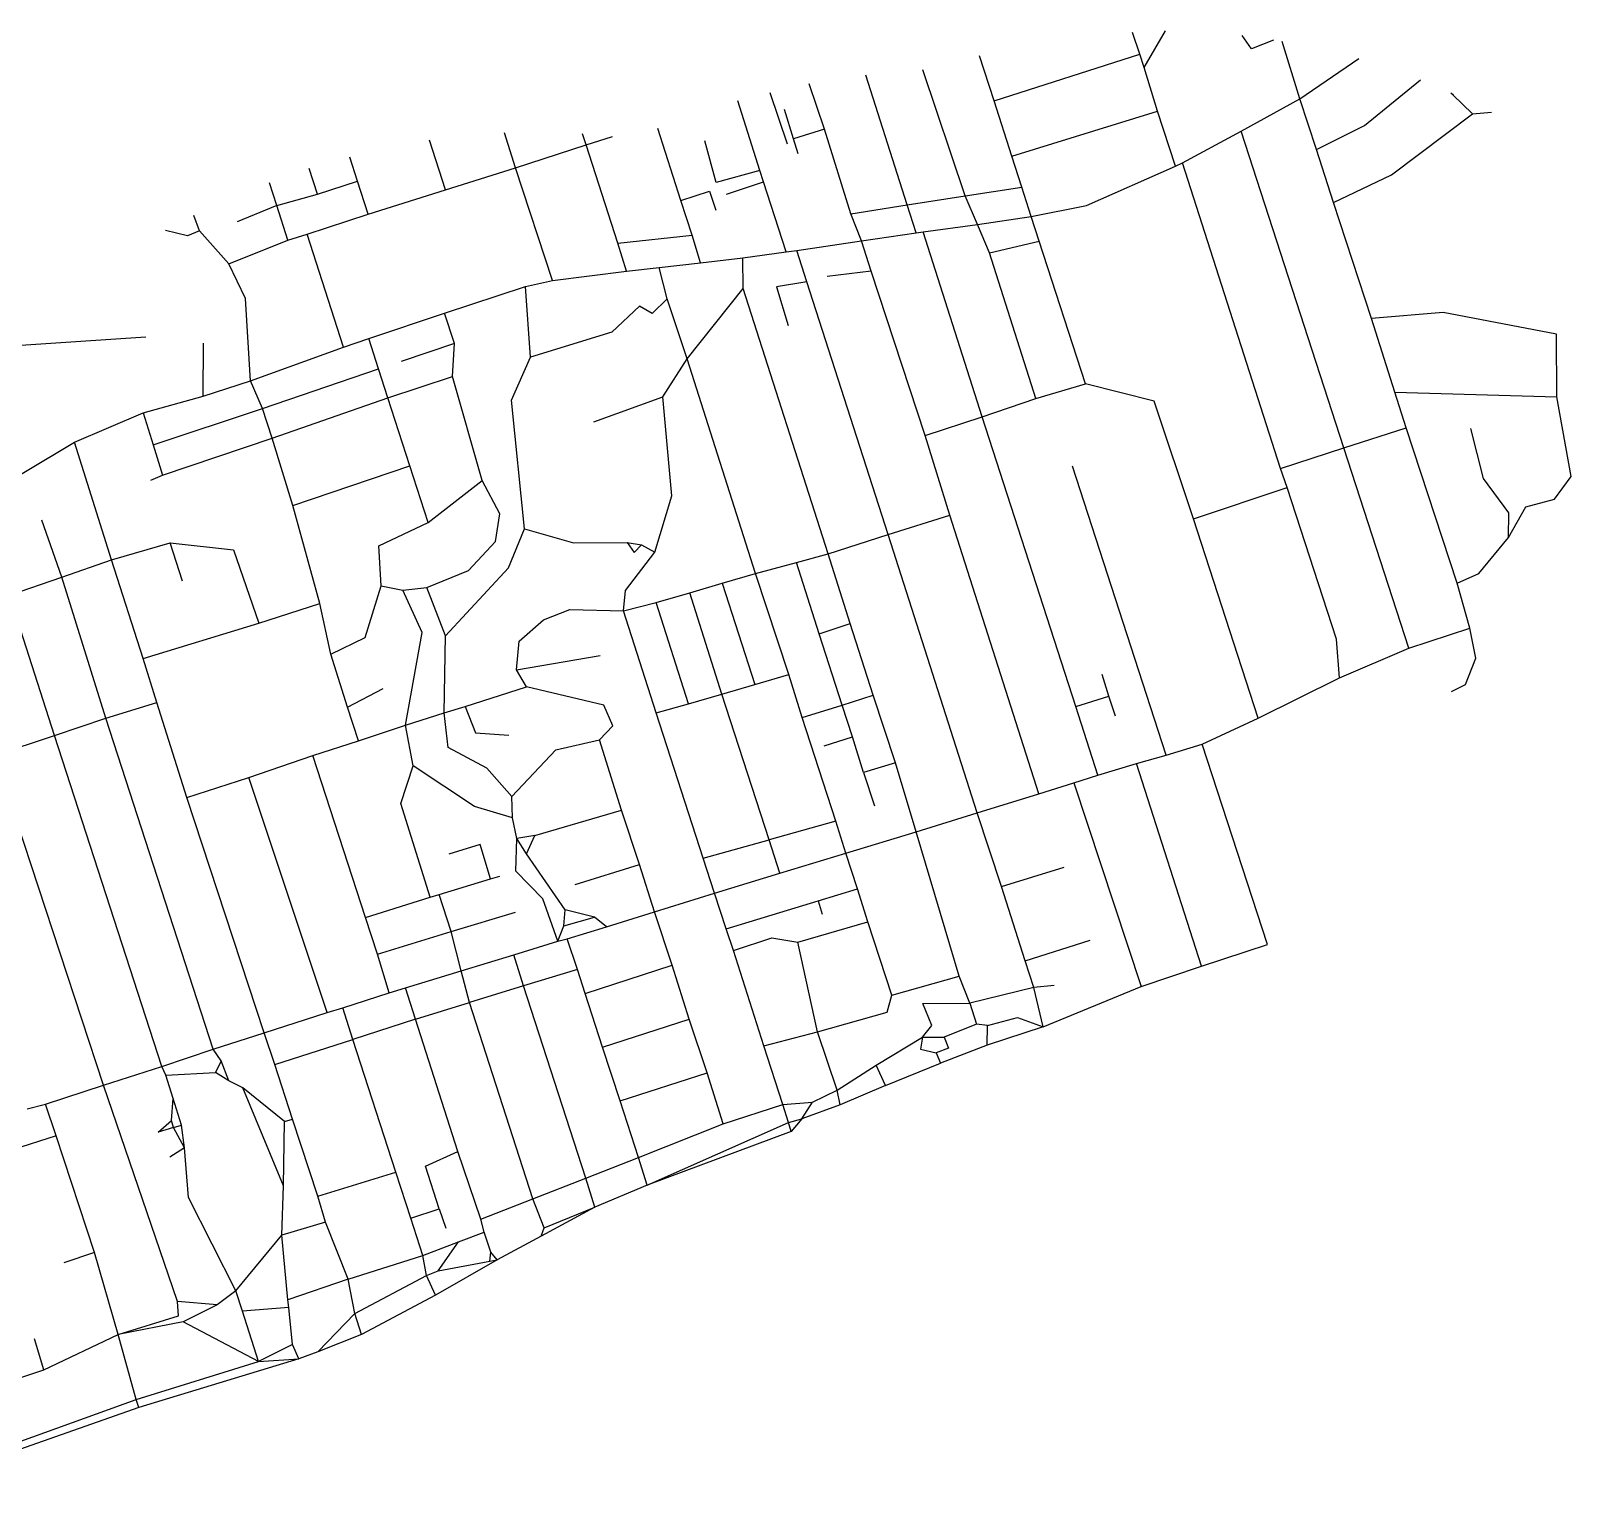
# Model space of a CAD drawing. Header units: metres. Extents: x 634718 to 639085, y 4835271 to 4838119.
# Drawn here: x 636876 to 639085, y 4836037 to 4838119 of the extents above; entities that cross this region are included whole.
import ezdxf

# ---------------------------------------------------------------- set-up
doc = ezdxf.new("R2010")
doc.units = ezdxf.units.M

msp = doc.modelspace()

# ---------------------------------------------------------------- linework, layer by layer
at = {"layer": 'ROADS'}
for points in [[(638465.9, 4838085.3), (638455.7, 4838116.8)], [(638472.3, 4838066.4), (638503, 4838119)], [(638657.6, 4838105.7), (638626, 4838093.1), (638612.7, 4838112.3)], [(638695.4, 4838021.5), (638670, 4838103.9)], [(638257.2, 4838018.5), (638236.1, 4838083.3)], [(638257.2, 4838018.5), (638465.9, 4838085.3)], [(638472.3, 4838066.4), (638465.9, 4838085.3)], [(638695.4, 4838021.5), (638780, 4838079.1), (638780.1, 4838079.2)], [(638132.7, 4837869.3), (638073.4, 4838055.3)], [(638215.5, 4837882.3), (638155, 4838063)], [(638491.3, 4838004), (638472.3, 4838066.4)], [(638719.4, 4837948.9), (638788, 4837983.1), (638868.5, 4838048.8)], [(637935.8, 4838030.6), (637960.5, 4837956.8)], [(638013.9, 4837977.8), (637992.2, 4838043.1)], [(638915, 4838027), (638912, 4838029.8)], [(638915, 4838027), (638916, 4838028)], [(638943, 4837999.8), (638915, 4838027)], [(637921.4, 4837918.6), (637889.9, 4838018.8)], [(637969.7, 4837964.2), (637956.6, 4838006)], [(638282.7, 4837939.5), (638257.2, 4838018.5)], [(638282.7, 4837939.5), (638491.3, 4838004)], [(638517.4, 4837924.8), (638491.3, 4838004)], [(638611.4, 4837975.2), (638695.4, 4838021.5)], [(638719.4, 4837948.9), (638695.4, 4838021.5)], [(638743.9, 4837873), (638827, 4837912.4), (638943, 4837999.8)], [(638943, 4837999.8), (638970.4, 4838002.3)], [(637470.9, 4837891.2), (637448, 4837962.2)], [(637571.1, 4837922.7), (637555.2, 4837972.7)], [(637672.5, 4837955.4), (637667.2, 4837971.5)], [(637672.5, 4837955.4), (637710, 4837967.6)], [(637808.3, 4837875.6), (637775.1, 4837979)], [(637921.4, 4837918.6), (637858.8, 4837901.4), (637842.7, 4837961.4)], [(638013.9, 4837977.8), (637969.7, 4837964.2)], [(637976.2, 4837942.4), (637969.7, 4837964.2)], [(638051.7, 4837856.5), (638013.9, 4837977.8)], [(638527.5, 4837929.7), (638611.4, 4837975.2)], [(638758.8, 4837520.9), (638611.4, 4837975.2)], [(637344.5, 4837903.3), (637333.4, 4837937.9)], [(637571.1, 4837922.7), (637672.5, 4837955.4)], [(637717.7, 4837814.7), (637672.5, 4837955.4)], [(638297, 4837894.8), (638282.7, 4837939.5)], [(638743.9, 4837873), (638719.4, 4837948.9)], [(637287.3, 4837884.8), (637275.4, 4837921.6)], [(637470.9, 4837891.2), (637571.1, 4837922.7)], [(637624.2, 4837760.8), (637571.1, 4837922.7)], [(637926.5, 4837902.4), (637921.4, 4837918.6)], [(638310.3, 4837852.9), (638389.6, 4837868.7), (638517.4, 4837924.8)], [(638517.4, 4837924.8), (638527.5, 4837929.7)], [(638667.7, 4837491.3), (638527.5, 4837929.7)], [(637228.9, 4837868.3), (637218.3, 4837901.2)], [(637287.3, 4837884.8), (637344.5, 4837903.3)], [(637359.9, 4837855.9), (637344.5, 4837903.3)], [(637873.6, 4837884.8), (637926.5, 4837902.4)], [(637959.3, 4837802), (637926.5, 4837902.4)], [(638215.5, 4837882.3), (638297, 4837894.8)], [(638310.3, 4837852.9), (638297, 4837894.8)], [(637228.9, 4837868.3), (637287.3, 4837884.8)], [(637359.9, 4837855.9), (637470.9, 4837891.2)], [(637808.3, 4837875.6), (637849.2, 4837889.2), (637858.1, 4837861.7)], [(637824.3, 4837825.9), (637808.3, 4837875.6)], [(638132.7, 4837869.3), (638215.5, 4837882.3)], [(638233.5, 4837841.5), (638215.5, 4837882.3)], [(638798.2, 4837706.7), (638743.9, 4837873)], [(637117.9, 4837832.1), (637109.9, 4837854)], [(637228.9, 4837868.3), (637172.3, 4837845)], [(637244.9, 4837818.9), (637228.9, 4837868.3)], [(637272.6, 4837827.5), (637359.9, 4837855.9)], [(638051.7, 4837856.5), (638132.7, 4837869.3)], [(638066.9, 4837817.7), (638051.7, 4837856.5)], [(638145.4, 4837829.4), (638132.7, 4837869.3)], [(638233.5, 4837841.5), (638310.3, 4837852.9)], [(638321.9, 4837817.3), (638310.3, 4837852.9)], [(637117.9, 4837832.1), (637100.8, 4837825), (637069.5, 4837832.5)], [(637160.3, 4837785), (637117.9, 4837832.1)], [(637244.9, 4837818.9), (637272.6, 4837827.5)], [(637324.7, 4837665.3), (637272.6, 4837827.5)], [(638066.9, 4837817.7), (638145.4, 4837829.4)], [(638145.4, 4837829.4), (638155.4, 4837830.7)], [(638155.4, 4837830.7), (638233.5, 4837841.5)], [(638240.3, 4837565.7), (638155.4, 4837830.7)], [(638250.7, 4837800.9), (638233.5, 4837841.5)], [(637160.3, 4837785), (637244.9, 4837818.9)], [(637717.7, 4837814.7), (637824.3, 4837825.9)], [(637730.3, 4837774.3), (637717.7, 4837814.7)], [(637836.5, 4837786.2), (637824.3, 4837825.9)], [(637974.5, 4837804), (638066.9, 4837817.7)], [(638081.1, 4837774.4), (638066.9, 4837817.7)], [(638250.7, 4837800.9), (638321.9, 4837817.3)], [(638388.3, 4837612.9), (638321.9, 4837817.3)], [(637191.4, 4837616.9), (637184.1, 4837735), (637160.3, 4837785)], [(637776.9, 4837779.5), (637836.5, 4837786.2)], [(637836.5, 4837786.2), (637897.1, 4837793.4)], [(637897.1, 4837793.4), (637959.3, 4837802)], [(637897.3, 4837749.6), (637897.1, 4837793.4)], [(637959.3, 4837802), (637974.5, 4837804)], [(637988.9, 4837759.1), (637974.5, 4837804)], [(638317, 4837591.7), (638250.7, 4837800.9)], [(637585.3, 4837752.6), (637624.2, 4837760.8)], [(637624.2, 4837760.8), (637730.3, 4837774.3)], [(637730.3, 4837774.3), (637776.9, 4837779.5)], [(637788.6, 4837734.8), (637776.9, 4837779.5)], [(638081.1, 4837774.4), (638017.7, 4837766.8)], [(638158.4, 4837538.6), (638081.1, 4837774.4)], [(637469.5, 4837714), (637585.3, 4837752.6)], [(637592.7, 4837651.1), (637585.3, 4837752.6)], [(637817.2, 4837648.7), (637897.3, 4837749.6)], [(638019.2, 4837369), (637897.3, 4837749.6)], [(637988.9, 4837759.1), (637945.4, 4837752), (637961.9, 4837696.6)], [(638105.2, 4837396.6), (637988.9, 4837759.1)], [(637788.6, 4837734.8), (637766.8, 4837713.7), (637749, 4837724.4), (637709.4, 4837686.7), (637592.7, 4837651.1)], [(637817.2, 4837648.7), (637788.6, 4837734.8)], [(637360.8, 4837677.7), (637469.5, 4837714)], [(637483.7, 4837670.8), (637469.5, 4837714)], [(639063.8, 4837594.2), (639063.4, 4837684), (638900.8, 4837715.3), (638798.2, 4837706.7)], [(638831.8, 4837600.7), (638798.2, 4837706.7)], [(636854.7, 4837667.6), (637040.9, 4837680.3)], [(637324.7, 4837665.3), (637360.8, 4837677.7)], [(637374.6, 4837634.2), (637360.8, 4837677.7)], [(637123.3, 4837595), (637123.7, 4837671.1)], [(637191.4, 4837616.9), (637324.7, 4837665.3)], [(637483.7, 4837670.8), (637407, 4837644.7)], [(637480.6, 4837623.4), (637483.7, 4837670.8)], [(637584.1, 4837404.8), (637565.5, 4837589.3), (637592.7, 4837651.1)], [(637208.5, 4837577.5), (637374.6, 4837634.2)], [(637388.2, 4837592.8), (637374.6, 4837634.2)], [(637782.2, 4837594.4), (637817.2, 4837648.7)], [(637915.1, 4837341), (637817.2, 4837648.7)], [(637123.3, 4837595), (637191.4, 4837616.9)], [(637208.5, 4837577.5), (637191.4, 4837616.9)], [(637388.2, 4837592.8), (637480.6, 4837623.4)], [(637523.2, 4837474.4), (637480.6, 4837623.4)], [(638317, 4837591.7), (638388.3, 4837612.9)], [(638543.2, 4837419.3), (638486.5, 4837587.9), (638388.3, 4837612.9)], [(637037.5, 4837571.3), (637123.3, 4837595)], [(637222.1, 4837535), (637388.2, 4837592.8)], [(637419.6, 4837495.1), (637388.2, 4837592.8)], [(637683.3, 4837558.4), (637782.2, 4837594.4)], [(637770.9, 4837371.4), (637795.3, 4837452.3), (637782.2, 4837594.4)], [(638240.3, 4837565.7), (638317, 4837591.7)], [(638848.1, 4837549.6), (638831.8, 4837600.7)], [(638831.8, 4837600.7), (639063.8, 4837594.2)], [(638994.7, 4837392.7), (639019.6, 4837436.4), (639060.5, 4837447.6), (639084.5, 4837480.1), (639063.8, 4837594.2)], [(636939, 4837529.1), (637037.5, 4837571.3)], [(637037.5, 4837571.3), (637051.5, 4837525.4)], [(637051.5, 4837525.4), (637208.5, 4837577.5)], [(637222.1, 4837535), (637208.5, 4837577.5)], [(638158.4, 4837538.6), (638240.3, 4837565.7)], [(638374.2, 4837150), (638240.3, 4837565.7)], [(638758.8, 4837520.9), (638848.1, 4837549.6)], [(638921.1, 4837327.1), (638848.1, 4837549.6)], [(638994.7, 4837392.7), (638995, 4837427.7), (638958.6, 4837477.1), (638940.7, 4837548.8)], [(636720.5, 4837398.9), (636939, 4837529.1)], [(636992.1, 4837360.3), (636939, 4837529.1)], [(637051.5, 4837525.4), (637064.8, 4837481.9)], [(637064.8, 4837481.9), (637222.1, 4837535)], [(637252, 4837438.2), (637222.1, 4837535)], [(638193.8, 4837424.4), (638158.4, 4837538.6)], [(638667.7, 4837491.3), (638758.8, 4837520.9)], [(638852, 4837234), (638758.8, 4837520.9)], [(637048.2, 4837474.5), (637064.8, 4837481.9)], [(637252, 4837438.2), (637419.6, 4837495.1)], [(637445.9, 4837414), (637419.6, 4837495.1)], [(637443.9, 4837320.7), (637503.5, 4837345.3), (637542.4, 4837386.8), (637548.6, 4837426.6), (637523.2, 4837474.4)], [(637445.9, 4837414), (637523.2, 4837474.4)], [(638503.7, 4837080.5), (638369.8, 4837495)], [(638677.5, 4837464), (638667.7, 4837491.3)], [(638543.2, 4837419.3), (638677.5, 4837464)], [(638752.4, 4837191.1), (638747.9, 4837246.6), (638677.5, 4837464)], [(637290.7, 4837297.8), (637252, 4837438.2)], [(636920.5, 4837335.4), (636892, 4837417.4)], [(637378.5, 4837323.3), (637375, 4837380.7), (637445.9, 4837414)], [(638105.2, 4837396.6), (638193.8, 4837424.4)], [(638321.3, 4837025.1), (638193.8, 4837424.4)], [(638636, 4837133.3), (638543.2, 4837419.3)], [(637470.5, 4837251.5), (637561, 4837348.9), (637584.1, 4837404.8)], [(637584.1, 4837404.8), (637654.4, 4837384.7), (637731.4, 4837385.5)], [(637731.4, 4837385.5), (637741.2, 4837371.2), (637751.9, 4837381.9)], [(637731.4, 4837385.5), (637751.9, 4837381.9)], [(638019.2, 4837369), (638105.2, 4837396.6)], [(638232.8, 4836997.9), (638105.2, 4837396.6)], [(638921.1, 4837327.1), (638952.3, 4837340.7), (638994.7, 4837392.7)], [(636992.1, 4837360.3), (637076, 4837385)], [(637076, 4837385), (637166.9, 4837374.8), (637202.9, 4837269.9)], [(637093.5, 4837330.1), (637076, 4837385)], [(637726.1, 4837287.2), (637728.8, 4837316.4), (637770.9, 4837371.4)], [(637751.9, 4837381.9), (637770.9, 4837371.4)], [(637974.1, 4837356.7), (638019.2, 4837369)], [(638051, 4837269), (638019.2, 4837369)], [(636920.5, 4837335.4), (636992.1, 4837360.3)], [(637037.3, 4837218.9), (636992.1, 4837360.3)], [(637867.6, 4837326.9), (637915.1, 4837341)], [(637915.1, 4837341), (637974.1, 4837356.7)], [(637962.7, 4837196), (637915.1, 4837341)], [(638006.6, 4837254.6), (637974.1, 4837356.7)], [(636910, 4837108.5), (636845.6, 4837309.7), (636920.5, 4837335.4)], [(636983.9, 4837133.6), (636920.5, 4837335.4)], [(637306.4, 4837225.3), (637355.8, 4837249.3), (637378.5, 4837323.3)], [(637378.5, 4837323.3), (637409.6, 4837316.9)], [(637409.6, 4837316.9), (637443.9, 4837320.7)], [(637470.5, 4837251.5), (637443.9, 4837320.7)], [(637821, 4837313.3), (637867.6, 4837326.9)], [(637867.6, 4837326.9), (637914.2, 4837181.8)], [(638939, 4837262.4), (638921.1, 4837327.1)], [(637202.9, 4837269.9), (637290.7, 4837297.8)], [(637306.4, 4837225.3), (637290.7, 4837297.8)], [(637413.5, 4837123.2), (637437.4, 4837256.4), (637409.6, 4837316.9)], [(637726.1, 4837287.2), (637772.9, 4837299.3)], [(637772.9, 4837299.3), (637821, 4837313.3)], [(637819, 4837154.2), (637772.9, 4837299.3)], [(637866.9, 4837167.9), (637821, 4837313.3)], [(637572.4, 4837202.9), (637576.2, 4837243.9), (637611.2, 4837274.3), (637648.9, 4837289.4), (637726.1, 4837287.2)], [(637772.7, 4837140.9), (637726.1, 4837287.2)], [(637037.3, 4837218.9), (637202.9, 4837269.9)], [(638006.6, 4837254.6), (638051, 4837269)], [(638039.2, 4837151.9), (638006.6, 4837254.6)], [(638084, 4837166.3), (638051, 4837269)], [(638852, 4837234), (638939, 4837262.4)], [(638912.7, 4837171.9), (638933, 4837181.5), (638947.8, 4837219.7), (638939, 4837262.4)], [(637468.7, 4837141), (637470.5, 4837251.5)], [(638752.4, 4837191.1), (638852, 4837234)], [(637057.1, 4837156.1), (637037.3, 4837218.9)], [(637330.2, 4837149.4), (637306.4, 4837225.3)], [(637572.4, 4837202.9), (637692.4, 4837223.1)], [(637586.9, 4837178.2), (637572.4, 4837202.9)], [(637914.2, 4837181.8), (637962.7, 4837196)], [(637982, 4837134.3), (637962.7, 4837196)], [(638421.9, 4837165.2), (638412.1, 4837196.1)], [(638636, 4837133.3), (638752.4, 4837191.1)], [(637330.2, 4837149.4), (637381.3, 4837176.1)], [(637499.1, 4837150.2), (637586.9, 4837178.2)], [(637691.7, 4837102.3), (637710.6, 4837122.4), (637697.5, 4837151.9), (637586.9, 4837178.2)], [(637819, 4837154.2), (637866.9, 4837167.9)], [(637866.9, 4837167.9), (637914.2, 4837181.8)], [(637934.6, 4836958.8), (637866.9, 4837167.9)], [(638039.2, 4837151.9), (638084, 4837166.3)], [(638115.7, 4837069.5), (638084, 4837166.3)], [(638374.2, 4837150), (638421.9, 4837165.2)], [(638431.4, 4837136.1), (638421.9, 4837165.2)], [(636983.9, 4837133.6), (637057.1, 4837156.1)], [(637100.1, 4837019.8), (637057.1, 4837156.1)], [(637345.9, 4837100.9), (637330.2, 4837149.4)], [(637468.7, 4837141), (637499.1, 4837150.2)], [(637499.1, 4837150.2), (637513.9, 4837112.6), (637561.5, 4837108.9)], [(637772.7, 4837140.9), (637819, 4837154.2)], [(637982, 4837134.3), (638039.2, 4837151.9)], [(638054.1, 4837106.5), (638039.2, 4837151.9)], [(638405.9, 4837051.5), (638374.2, 4837150)], [(636910, 4837108.5), (636983.9, 4837133.6)], [(637137.7, 4836658.7), (636983.9, 4837133.6)], [(637345.9, 4837100.9), (637413.5, 4837123.2)], [(637413.5, 4837123.2), (637468.7, 4837141)], [(637424.5, 4837064.9), (637413.5, 4837123.2)], [(637565.9, 4837021.2), (637529.8, 4837061.7), (637474.5, 4837091.4), (637468.7, 4837141)], [(637840.2, 4836932.8), (637772.7, 4837140.9)], [(638030.3, 4836985.8), (637982, 4837134.3)], [(638555.3, 4837096.1), (638636, 4837133.3)], [(636824.8, 4837080.5), (636910, 4837108.5)], [(637064, 4836634), (636910, 4837108.5)], [(637280.7, 4837079.7), (637345.9, 4837100.9)], [(637565.9, 4837021.2), (637629.1, 4837087.9), (637691.7, 4837102.3)], [(637723.1, 4837001.3), (637691.7, 4837102.3)], [(638013.8, 4837093.7), (638054.1, 4837106.5)], [(638070.1, 4837055.5), (638054.1, 4837106.5)], [(636980.6, 4836607), (636824.8, 4837080.5)], [(637188.9, 4837048.3), (637280.7, 4837079.7)], [(637356, 4836847.4), (637280.7, 4837079.7)], [(638461.2, 4837068.3), (638503.7, 4837080.5)], [(638503.7, 4837080.5), (638555.3, 4837096.1)], [(638554.6, 4836777.9), (638649.1, 4836809.1), (638555.3, 4837096.1)], [(637448.9, 4836876.8), (637406.7, 4837011), (637424.5, 4837064.9)], [(637567, 4836990.6), (637512.2, 4837006.7), (637424.5, 4837064.9)], [(638115.7, 4837069.5), (638070.1, 4837055.5)], [(638070.1, 4837055.5), (638085.7, 4837007.7)], [(638145.4, 4836970.7), (638115.7, 4837069.5)], [(638405.9, 4837051.5), (638461.2, 4837068.3)], [(638554.6, 4836777.9), (638461.2, 4837068.3)], [(637100.1, 4837019.8), (637188.9, 4837048.3)], [(637301.3, 4836711.5), (637188.9, 4837048.3)], [(638321.3, 4837025.1), (638371.6, 4837040.5)], [(638371.6, 4837040.5), (638405.9, 4837051.5)], [(638371.6, 4837040.5), (638468, 4836748.6)], [(637211, 4836682.5), (637100.1, 4837019.8)], [(637567, 4836990.6), (637565.9, 4837021.2)], [(638232.8, 4836997.9), (638321.3, 4837025.1)], [(637573, 4836961.1), (637567, 4836990.6)], [(637598.7, 4836965.1), (637723.1, 4837001.3)], [(637749, 4836923.7), (637723.1, 4837001.3)], [(638145.4, 4836970.7), (638232.8, 4836997.9)], [(638267.6, 4836892.3), (638232.8, 4836997.9)], [(638030.3, 4836985.8), (637934.6, 4836958.8)], [(638044.7, 4836940.1), (638030.3, 4836985.8)], [(638044.7, 4836940.1), (638145.4, 4836970.7)], [(638207.2, 4836763.3), (638145.4, 4836970.7)], [(637535.3, 4836903.1), (637520.4, 4836952.3), (637475.3, 4836938.4)], [(637631.9, 4836813.5), (637610.4, 4836874.2), (637571.7, 4836913.9), (637573, 4836961.1)], [(637598.7, 4836965.1), (637573, 4836961.1)], [(637586.8, 4836938.7), (637573, 4836961.1)], [(637586.8, 4836938.7), (637598.7, 4836965.1)], [(637840.2, 4836932.8), (637934.6, 4836958.8)], [(637949.8, 4836911.1), (637934.6, 4836958.8)], [(637642.5, 4836858.4), (637586.8, 4836938.7)], [(637656.7, 4836894.9), (637749, 4836923.7)], [(637770.5, 4836855.7), (637749, 4836923.7)], [(637856.5, 4836882.5), (637840.2, 4836932.8)], [(637949.8, 4836911.1), (638044.7, 4836940.1)], [(638061.2, 4836888.9), (638044.7, 4836940.1)], [(637461.6, 4836880.5), (637535.3, 4836903.1)], [(637535.3, 4836903.1), (637548.5, 4836907)], [(637856.5, 4836882.5), (637949.8, 4836911.1)], [(638267.6, 4836892.3), (638357.6, 4836920)], [(637448.9, 4836876.8), (637461.6, 4836880.5)], [(637478.8, 4836827.5), (637461.6, 4836880.5)], [(637770.5, 4836855.7), (637856.5, 4836882.5)], [(637873.2, 4836831.4), (637856.5, 4836882.5)], [(638004.8, 4836871.4), (638061.2, 4836888.9)], [(638076.4, 4836841.3), (638061.2, 4836888.9)], [(638301.7, 4836785.5), (638267.6, 4836892.3)], [(637356, 4836847.4), (637448.9, 4836876.8)], [(637478.8, 4836827.5), (637571.3, 4836855.3)], [(637640.5, 4836835.6), (637642.5, 4836858.4)], [(637684.4, 4836848.1), (637642.5, 4836858.4)], [(637701.4, 4836834.2), (637770.5, 4836855.7)], [(637795.6, 4836779.2), (637770.5, 4836855.7)], [(637873.2, 4836831.4), (638004.8, 4836871.4)], [(638004.8, 4836871.4), (638010.6, 4836852.5)], [(637373.2, 4836795), (637356, 4836847.4)], [(637631.9, 4836813.5), (637640.5, 4836835.6)], [(637640.5, 4836835.6), (637684.4, 4836848.1)], [(637645.2, 4836816.9), (637701.4, 4836834.2)], [(637701.4, 4836834.2), (637684.4, 4836848.1)], [(637975.8, 4836812.4), (638076.4, 4836841.3)], [(638110.7, 4836736.3), (638076.4, 4836841.3)], [(637373.2, 4836795), (637478.8, 4836827.5)], [(637493.3, 4836771.4), (637478.8, 4836827.5)], [(637568.5, 4836794.1), (637631.9, 4836813.5)], [(637631.9, 4836813.5), (637645.2, 4836816.9)], [(637659.8, 4836772.9), (637645.2, 4836816.9)], [(637883.8, 4836800.4), (637873.2, 4836831.4)], [(637883.8, 4836800.4), (637938.7, 4836818.4), (637975.8, 4836812.4)], [(638003.9, 4836683.8), (637975.8, 4836812.4)], [(638301.7, 4836785.5), (638395, 4836814.9)], [(637390.1, 4836739.7), (637373.2, 4836795)], [(637493.3, 4836771.4), (637568.5, 4836794.1)], [(637582.6, 4836749.6), (637568.5, 4836794.1)], [(637927.1, 4836663.7), (637883.8, 4836800.4)], [(637413.2, 4836746.6), (637493.3, 4836771.4)], [(637505, 4836725.9), (637493.3, 4836771.4)], [(637659.8, 4836772.9), (637582.6, 4836749.6)], [(637671.1, 4836738.6), (637659.8, 4836772.9)], [(637671.1, 4836738.6), (637795.6, 4836779.2)], [(637820.2, 4836701.9), (637795.6, 4836779.2)], [(638314, 4836747.4), (638301.7, 4836785.5)], [(638468, 4836748.6), (638554.6, 4836777.9)], [(637390.1, 4836739.7), (637413.2, 4836746.6)], [(637427.6, 4836701.9), (637413.2, 4836746.6)], [(637582.6, 4836749.6), (637505, 4836725.9)], [(637672.1, 4836474), (637582.6, 4836749.6)], [(638110.7, 4836736.3), (638207.2, 4836763.3)], [(638222.2, 4836725), (638207.2, 4836763.3)], [(638314, 4836747.4), (638222.2, 4836725)], [(638343.2, 4836749.9), (638314, 4836747.4)], [(638327.4, 4836691.1), (638314, 4836747.4)], [(638327.4, 4836691.1), (638468, 4836748.6)], [(637323.6, 4836718.3), (637390.1, 4836739.7)], [(637427.6, 4836701.9), (637505, 4836725.9)], [(637596.1, 4836444.2), (637505, 4836725.9)], [(637695.8, 4836661.9), (637671.1, 4836738.6)], [(638003.9, 4836683.8), (638103.9, 4836711.8), (638110.7, 4836736.3)], [(638154.5, 4836676.1), (638167.9, 4836692.6), (638155.1, 4836724.3), (638222.2, 4836725)], [(638222.2, 4836725), (638232, 4836694.8)], [(637211, 4836682.5), (637301.3, 4836711.5)], [(637301.3, 4836711.5), (637323.6, 4836718.3)], [(637337.9, 4836672.9), (637323.6, 4836718.3)], [(637427.6, 4836701.9), (637337.9, 4836672.9)], [(637488.6, 4836512.1), (637427.6, 4836701.9)], [(637695.8, 4836661.9), (637820.2, 4836701.9)], [(637845.7, 4836624.9), (637820.2, 4836701.9)], [(638247.6, 4836692.7), (638290.6, 4836704.1), (638327.4, 4836691.1)], [(637137.7, 4836658.7), (637211, 4836682.5)], [(637225.9, 4836636.9), (637211, 4836682.5)], [(637927.1, 4836663.7), (638003.9, 4836683.8)], [(638032.2, 4836599.9), (638003.9, 4836683.8)], [(638232, 4836694.8), (638185.4, 4836676.1)], [(638247.6, 4836692.7), (638232, 4836694.8)], [(638247.4, 4836664.5), (638247.6, 4836692.7)], [(638327.4, 4836691.1), (638247.4, 4836664.5)], [(637064, 4836634), (637137.7, 4836658.7)], [(637148.9, 4836641.9), (637137.7, 4836658.7)], [(637225.9, 4836636.9), (637337.9, 4836672.9)], [(637399.5, 4836482.3), (637337.9, 4836672.9)], [(637721, 4836584.6), (637695.8, 4836661.9)], [(637954.1, 4836579.5), (637927.1, 4836663.7)], [(638088.1, 4836635.9), (638154.5, 4836676.1)], [(638154.5, 4836676.1), (638151.8, 4836658.8), (638174, 4836653.6)], [(638154.5, 4836676.1), (638185.4, 4836676.1)], [(638185.4, 4836676.1), (638192, 4836660.2), (638174, 4836653.6)], [(638247.4, 4836664.5), (638180.6, 4836639)], [(637148.9, 4836641.9), (637141.1, 4836625.6)], [(637160.2, 4836613.4), (637148.9, 4836641.9)], [(637251.3, 4836558.6), (637225.9, 4836636.9)], [(638032.2, 4836599.9), (638088.1, 4836635.9)], [(638101.7, 4836606.6), (638088.1, 4836635.9)], [(638101.7, 4836606.6), (638180.6, 4836639)], [(638174, 4836653.6), (638180.6, 4836639)], [(636980.6, 4836607), (637064, 4836634)], [(637069.9, 4836621.7), (637064, 4836634)], [(637069.9, 4836621.7), (637141.1, 4836625.6)], [(637080.5, 4836588.1), (637069.9, 4836621.7)], [(637160.2, 4836613.4), (637141.1, 4836625.6)], [(637180.1, 4836603.3), (637160.2, 4836613.4)], [(637721, 4836584.6), (637845.7, 4836624.9)], [(637869, 4836552), (637845.7, 4836624.9)], [(636897.4, 4836580.2), (636980.6, 4836607)], [(637086.7, 4836297), (636980.6, 4836607)], [(637238.5, 4836462.7), (637180.1, 4836603.3)], [(637239.9, 4836555.3), (637180.1, 4836603.3)], [(637996.7, 4836582.7), (638032.2, 4836599.9)], [(638036.7, 4836578.8), (638032.2, 4836599.9)], [(638101.7, 4836606.6), (638036.7, 4836578.8)], [(636870.9, 4836573.2), (636897.4, 4836580.2)], [(636912.4, 4836534.5), (636897.4, 4836580.2)], [(637077.7, 4836556.8), (637080.5, 4836588.1)], [(637092.3, 4836549.9), (637080.5, 4836588.1)], [(637747.3, 4836503.5), (637721, 4836584.6)], [(637869, 4836552), (637954.1, 4836579.5)], [(637954.1, 4836579.5), (637996.7, 4836582.7)], [(637962.4, 4836553.5), (637954.1, 4836579.5)], [(637981.4, 4836559), (637996.7, 4836582.7)], [(638036.7, 4836578.8), (637981.4, 4836559)], [(637080.6, 4836546.3), (637058.9, 4836539.8), (637077.7, 4836556.8)], [(637080.6, 4836546.3), (637077.7, 4836556.8)], [(637080.6, 4836546.3), (637092.3, 4836549.9)], [(637096.8, 4836517.6), (637080.6, 4836546.3)], [(637096.8, 4836517.6), (637092.3, 4836549.9)], [(637238.5, 4836462.7), (637239.9, 4836555.3)], [(637239.9, 4836555.3), (637251.3, 4836558.6)], [(637287.5, 4836448), (637251.3, 4836558.6)], [(637747.3, 4836503.5), (637869, 4836552)], [(637759.9, 4836463.7), (637962.4, 4836553.5)], [(637962.4, 4836553.5), (637981.4, 4836559)], [(637966.4, 4836540.9), (637962.4, 4836553.5)], [(637981.4, 4836559), (637966.4, 4836540.9)], [(636912.4, 4836534.5), (636850.2, 4836514.6)], [(636967.6, 4836367.1), (636912.4, 4836534.5)], [(637966.4, 4836540.9), (637759.9, 4836463.7)], [(637096.8, 4836517.6), (637075.5, 4836504.1)], [(637170.3, 4836312.5), (637102.5, 4836446.1), (637096.8, 4836517.6)], [(637461.8, 4836430), (637442, 4836490.9), (637488.6, 4836512.1)], [(637521.3, 4836414.9), (637488.6, 4836512.1)], [(637672.1, 4836474), (637747.3, 4836503.5)], [(637759.9, 4836463.7), (637747.3, 4836503.5)], [(637287.5, 4836448), (637399.5, 4836482.3)], [(637420.9, 4836416.7), (637399.5, 4836482.3)], [(637236.2, 4836392), (637238.5, 4836462.7)], [(637596.1, 4836444.2), (637672.1, 4836474)], [(637684.8, 4836432.1), (637672.1, 4836474)], [(637759.9, 4836463.7), (637684.8, 4836432.1)], [(637298.9, 4836410.9), (637287.5, 4836448)], [(637521.3, 4836414.9), (637596.1, 4836444.2)], [(637612.4, 4836402.9), (637596.1, 4836444.2)], [(637420.9, 4836416.7), (637461.8, 4836430)], [(637438.4, 4836363), (637420.9, 4836416.7)], [(637461.8, 4836430), (637471, 4836402)], [(637526.4, 4836396.4), (637521.3, 4836414.9)], [(637684.8, 4836432.1), (637607.8, 4836390.7)], [(637612.4, 4836402.9), (637684.8, 4836432.1)], [(637170.3, 4836312.5), (637236.2, 4836392)], [(637298.9, 4836410.9), (637236.2, 4836392)], [(637244.9, 4836299.4), (637236.2, 4836392)], [(637331.2, 4836329.2), (637298.9, 4836410.9)], [(637489.4, 4836382.5), (637526.4, 4836396.4)], [(637535.7, 4836367.6), (637526.4, 4836396.4)], [(637607.8, 4836390.7), (637612.4, 4836402.9)], [(637438.4, 4836363), (637489.4, 4836382.5)], [(637460.2, 4836340.8), (637489.4, 4836382.5)], [(637607.8, 4836390.7), (637544.9, 4836356.8)], [(636967.6, 4836367.1), (636923.7, 4836352.3)], [(637001.6, 4836249.8), (636967.6, 4836367.1)], [(637331.2, 4836329.2), (637438.4, 4836363)], [(637443.5, 4836334.1), (637438.4, 4836363)], [(637544.9, 4836356.8), (637456.3, 4836305.9)], [(637460.2, 4836340.8), (637534.4, 4836354.9)], [(637534.4, 4836354.9), (637535.7, 4836367.6)], [(637534.4, 4836354.9), (637544.9, 4836356.8)], [(637544.9, 4836356.8), (637535.7, 4836367.6)], [(637331.2, 4836329.2), (637244.9, 4836299.4)], [(637340.6, 4836279.8), (637331.2, 4836329.2)], [(637340.6, 4836279.8), (637443.5, 4836334.1)], [(637443.5, 4836334.1), (637460.2, 4836340.8)], [(637456.3, 4836305.9), (637443.5, 4836334.1)], [(637170.3, 4836312.5), (637143.5, 4836292.1)], [(637179.6, 4836283.2), (637170.3, 4836312.5)], [(637456.3, 4836305.9), (637350.1, 4836249.5)], [(637001.6, 4836249.8), (637087.9, 4836276.3), (637086.7, 4836297)], [(637143.5, 4836292.1), (637086.7, 4836297)], [(637143.5, 4836292.1), (637094.8, 4836267.8)], [(637246.2, 4836288.5), (637179.6, 4836283.2)], [(637202.7, 4836210.8), (637179.6, 4836283.2)], [(637246.2, 4836288.5), (637244.9, 4836299.4)], [(637251.4, 4836235.3), (637246.2, 4836288.5)], [(637094.8, 4836267.8), (637001.6, 4836249.8)], [(637202.7, 4836210.8), (637094.8, 4836267.8)], [(637287.7, 4836224.9), (637340.6, 4836279.8)], [(637350.1, 4836249.5), (637340.6, 4836279.8)], [(636894.7, 4836199.2), (636881.6, 4836243.5)], [(636894.7, 4836199.2), (637001.6, 4836249.8)], [(637027.5, 4836156.6), (637001.6, 4836249.8)], [(637350.1, 4836249.5), (637287.7, 4836224.9)], [(637260.3, 4836215), (637031, 4836145)], [(637251.4, 4836235.3), (637202.7, 4836210.8)], [(637202.7, 4836210.8), (637260.3, 4836215)], [(637260.3, 4836215), (637251.4, 4836235.3)], [(637287.7, 4836224.9), (637260.3, 4836215)], [(636850.5, 4836184.4), (636894.7, 4836199.2)], [(637027.5, 4836156.6), (637202.7, 4836210.8)], [(636764.7, 4836061.7), (637027.5, 4836156.6)], [(637031, 4836145), (637027.5, 4836156.6)], [(637031, 4836145), (636722.4, 4836036.5)]]:
    msp.add_lwpolyline(points, dxfattribs=at)

doc.saveas('drawing.dxf')
